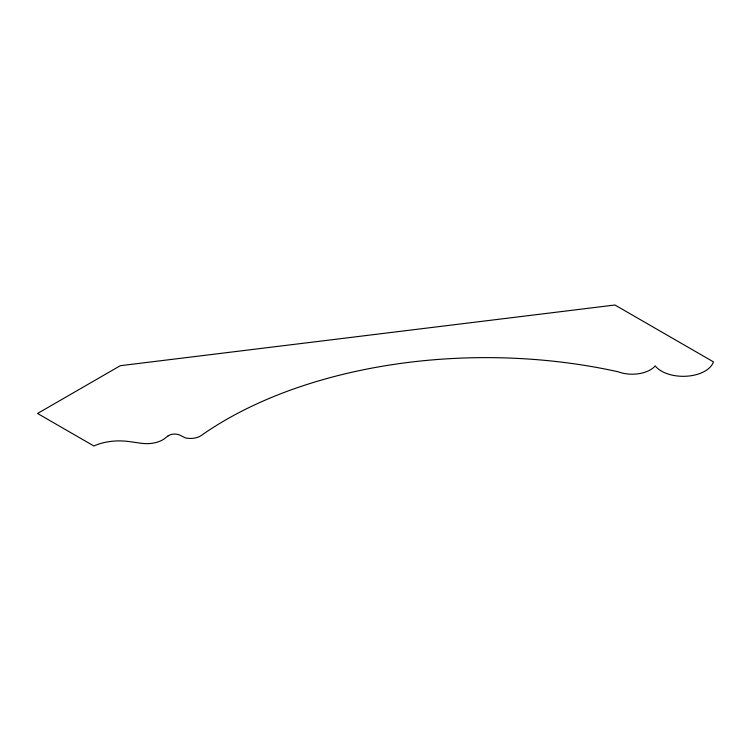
<?xml version="1.0" encoding="UTF-8"?>
<svg xmlns="http://www.w3.org/2000/svg" width="751" height="751" viewBox="0 0 751 751"><rect width="100%" height="100%" fill="white"/><g stroke="black" fill="none" stroke-linecap="round" stroke-linejoin="round"><path stroke-width="1.13" d="M167.971 435.974L164.751 438.471A22.427 12.945 0 0 1 141.526 443.297L129.012 441.56A41.164 23.769 0 0 0 93.875 445.991L37.55 413.472L120.282 365.709L614.947 305.009L713.45 361.869A30.753 17.761 0 0 1 686.874 376.195A30.753 17.761 0 0 1 655.21 365.887A25.572 14.767 0 0 1 618.195 371.792A368.103 212.524 0 0 0 200.996 435.693A13.959 8.064 0 0 1 185.206 437.852L180.212 435.27A8.336 4.816 0 0 0 167.971 435.974"/></g></svg>
